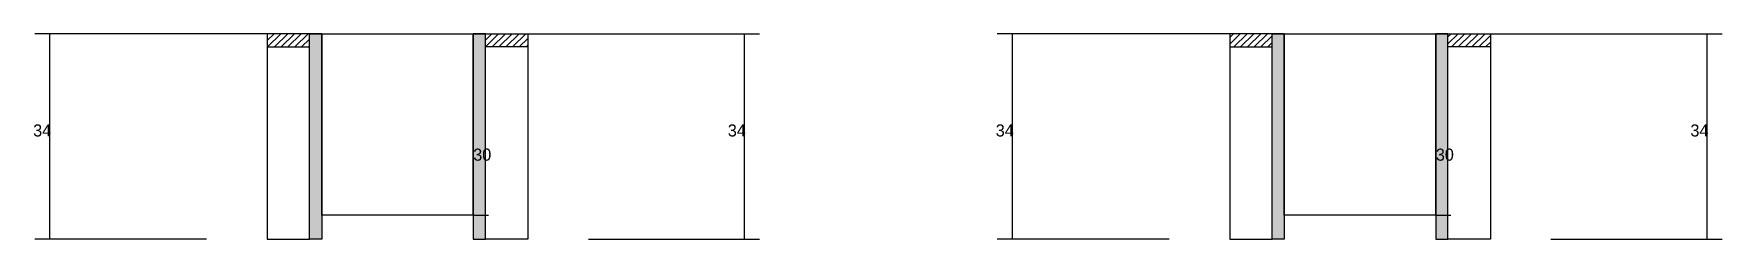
# Model space of a CAD drawing. Header units: metres. Extents: x 139187 to 139744, y 26213 to 27442.
# Drawn here: x 139187 to 139744, y 26213 to 26281 of the extents above.
import ezdxf

# ---------------------------------------------------------------- set-up
doc = ezdxf.new("R2010")
doc.units = ezdxf.units.M
for name, color, linetype in [('CONCRETO', 251, 'Continuous'), ('COTA', 241, 'Continuous'), ('Cota Seção (2x)', 4, 'Continuous'), ('Hachura', 253, 'Continuous'), ('Madeira', 126, 'Continuous'), ('Painéis', 200, 'Continuous')]:
    doc.layers.add(name, color=color, linetype=linetype)

msp = doc.modelspace()

# ---------------------------------------------------------------- hatches: boundary and pattern name
at = {"layer": 'Hachura'}
h = msp.add_hatch(dxfattribs=at)
h.set_pattern_fill('ANSI31', scale=0.5)
h.paths.add_polyline_path([(139277.6, 26276.4), (139277.6, 26280.8), (139277.6, 26280.8), (139263.6, 26280.8), (139263.6, 26280.8), (139263.6, 26276.4), (139263.6, 26276.4), (139277.6, 26276.4)])
h = msp.add_hatch(color=8, dxfattribs=at)
h.dxf.hatch_style = 1
h.paths.add_polyline_path([(139277.6, 26280.8), (139281.6, 26280.8), (139281.6, 26280.8), (139281.6, 26212.8), (139281.6, 26212.8), (139277.6, 26212.8), (139277.6, 26212.8), (139277.6, 26280.8)])
h = msp.add_hatch(color=8, dxfattribs=at)
h.dxf.hatch_style = 1
h.paths.add_polyline_path([(139335.6, 26280.8), (139331.6, 26280.8), (139331.6, 26280.8), (139331.6, 26212.8), (139331.6, 26212.8), (139335.6, 26212.8), (139335.6, 26212.8), (139335.6, 26280.8)])
h = msp.add_hatch(dxfattribs=at)
h.set_pattern_fill('ANSI31', scale=0.5)
h.paths.add_polyline_path([(139335.6, 26276.4), (139335.6, 26280.8), (139335.6, 26280.8), (139349.6, 26280.8), (139349.6, 26280.8), (139349.6, 26276.4), (139349.6, 26276.4), (139335.6, 26276.4)])
h = msp.add_hatch(dxfattribs=at)
h.set_pattern_fill('ANSI31', scale=0.5)
h.paths.add_polyline_path([(139595.2, 26276.4), (139595.2, 26280.8), (139595.2, 26280.8), (139581.2, 26280.8), (139581.2, 26280.8), (139581.2, 26276.4), (139581.2, 26276.4), (139595.2, 26276.4)])
h = msp.add_hatch(color=8, dxfattribs=at)
h.dxf.hatch_style = 1
h.paths.add_polyline_path([(139595.2, 26280.8), (139599.2, 26280.8), (139599.2, 26280.8), (139599.2, 26212.8), (139599.2, 26212.8), (139595.2, 26212.8), (139595.2, 26212.8), (139595.2, 26280.8)])
h = msp.add_hatch(color=8, dxfattribs=at)
h.dxf.hatch_style = 1
h.paths.add_polyline_path([(139653.2, 26280.8), (139649.2, 26280.8), (139649.2, 26280.8), (139649.2, 26212.8), (139649.2, 26212.8), (139653.2, 26212.8), (139653.2, 26212.8), (139653.2, 26280.8)])
h = msp.add_hatch(dxfattribs=at)
h.set_pattern_fill('ANSI31', scale=0.5)
h.paths.add_polyline_path([(139653.2, 26276.4), (139653.2, 26280.8), (139653.2, 26280.8), (139667.2, 26280.8), (139667.2, 26280.8), (139667.2, 26276.4), (139667.2, 26276.4), (139653.2, 26276.4)])

# ---------------------------------------------------------------- linework, layer by layer
at = {"layer": 'CONCRETO'}
for points in [[(139281.6, 26280.8), (139281.6, 26280.8), (139281.6, 26280.8), (139281.6, 26280.8), (139331.6, 26280.8), (139331.6, 26280.8), (139331.6, 26280.8), (139331.6, 26220.8), (139281.6, 26220.8), (139281.6, 26280.8)], [(139599.2, 26280.8), (139599.2, 26280.8), (139599.2, 26280.8), (139599.2, 26280.8), (139649.2, 26280.8), (139649.2, 26280.8), (139649.2, 26280.8), (139649.2, 26220.8), (139599.2, 26220.8), (139599.2, 26280.8)]]:
    msp.add_lwpolyline(points, close=True, dxfattribs=at)
at = {"layer": 'COTA'}
for p, q in [((139281.6, 26280.8), (139186.9, 26280.8)), ((139191.9, 26212.8), (139191.9, 26280.8)), ((139349.6, 26280.8), (139426.1, 26280.8)), ((139421.1, 26212.8), (139421.1, 26280.8)), ((139599.2, 26280.8), (139504.5, 26280.8)), ((139509.5, 26212.8), (139509.5, 26280.8)), ((139667.2, 26280.8), (139743.7, 26280.8)), ((139738.7, 26212.8), (139738.7, 26280.8)), ((139243.6, 26212.8), (139186.9, 26212.8)), ((139369.6, 26212.8), (139426.1, 26212.8)), ((139561.2, 26212.8), (139504.5, 26212.8)), ((139687.2, 26212.8), (139743.7, 26212.8))]:
    msp.add_line(p, q, dxfattribs=at)
at = {"layer": 'Cota Seção (2x)'}
for p, q in [((139331.6, 26220.8), (139331.6, 26280.8)), ((139331.6, 26280.8), (139336.6, 26280.8)), ((139649.2, 26220.8), (139649.2, 26280.8)), ((139649.2, 26280.8), (139654.2, 26280.8)), ((139331.6, 26220.8), (139336.6, 26220.8)), ((139649.2, 26220.8), (139654.2, 26220.8))]:
    msp.add_line(p, q, dxfattribs=at)
at = {"layer": 'Madeira'}
for points in [[(139277.6, 26276.4), (139277.6, 26280.8), (139263.6, 26280.8), (139263.6, 26276.4)], [(139277.6, 26280.8), (139263.6, 26280.8), (139263.6, 26212.8), (139277.6, 26212.8)], [(139335.6, 26276.4), (139335.6, 26280.8), (139349.6, 26280.8), (139349.6, 26276.4)], [(139335.6, 26280.8), (139349.6, 26280.8), (139349.6, 26212.8), (139335.6, 26212.8)], [(139595.2, 26276.4), (139595.2, 26280.8), (139581.2, 26280.8), (139581.2, 26276.4)], [(139595.2, 26280.8), (139581.2, 26280.8), (139581.2, 26212.8), (139595.2, 26212.8)], [(139653.2, 26276.4), (139653.2, 26280.8), (139667.2, 26280.8), (139667.2, 26276.4)], [(139653.2, 26280.8), (139667.2, 26280.8), (139667.2, 26212.8), (139653.2, 26212.8)]]:
    msp.add_lwpolyline(points, close=True, dxfattribs=at)
at = {"layer": 'Painéis'}
for points in [[(139277.6, 26280.8), (139281.6, 26280.8), (139281.6, 26212.8), (139277.6, 26212.8)], [(139335.6, 26280.8), (139331.6, 26280.8), (139331.6, 26212.8), (139335.6, 26212.8)], [(139595.2, 26280.8), (139599.2, 26280.8), (139599.2, 26212.8), (139595.2, 26212.8)], [(139653.2, 26280.8), (139649.2, 26280.8), (139649.2, 26212.8), (139653.2, 26212.8)]]:
    msp.add_lwpolyline(points, close=True, dxfattribs=at)

# ---------------------------------------------------------------- texts
at = {"layer": 'COTA'}
for p in [(139186.4, 26246.8), (139415.6, 26246.8), (139504, 26246.8), (139733.2, 26246.8)]:
    msp.add_text('34', height=4, dxfattribs=at).set_placement(p)
at = {"layer": 'Cota Seção (2x)'}
for p in [(139331.6, 26238.8), (139649.2, 26238.8)]:
    msp.add_text('30', height=4, dxfattribs=at).set_placement(p)

doc.saveas('drawing.dxf')
